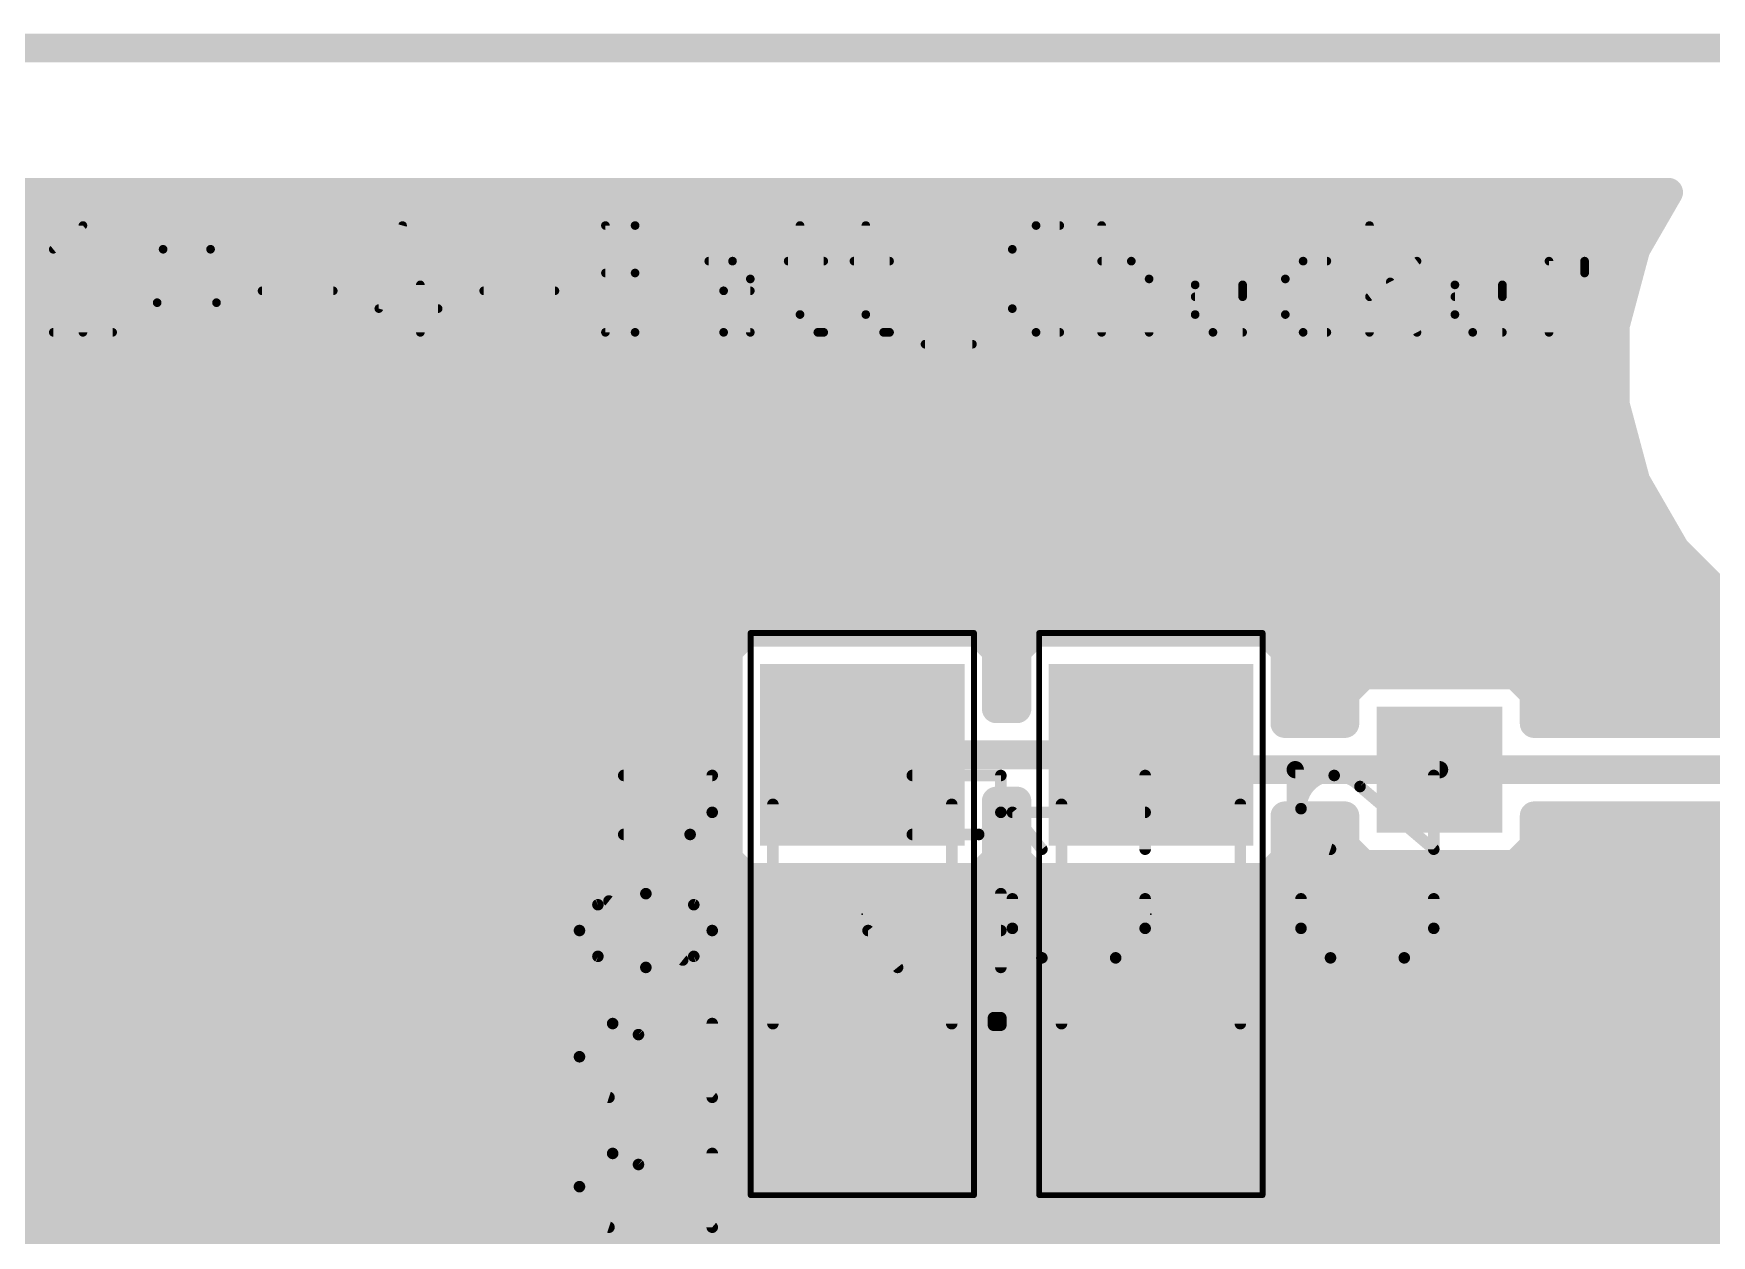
# Model space of a CAD drawing. Extents: x 0.8 to 2.76, y 1.74 to 3.8.
# Drawn here: x 1.363 to 1.944, y 3.339 to 3.755 of the extents above; entities that cross this region are included whole.
import ezdxf

# ---------------------------------------------------------------- set-up
doc = ezdxf.new("R2010")
doc.units = 0
for name, color, linetype in [('1', 14, 'CONTINUOUS'), ('16', 174, 'CONTINUOUS'), ('17', 94, 'CONTINUOUS'), ('20', 30, 'CONTINUOUS'), ('21', 250, 'CONTINUOUS'), ('23', 178, 'CONTINUOUS'), ('25', 250, 'CONTINUOUS'), ('27', 250, 'CONTINUOUS'), ('39', 14, 'CONTINUOUS'), ('51', 250, 'CONTINUOUS')]:
    doc.layers.add(name, color=color, linetype=linetype)

# ---------------------------------------------------------------- blocks, each defined once
blk = doc.blocks.new('RECT')
blk.add_solid([(-0.5, -0.5), (0.5, -0.5), (-0.5, 0.5), (0.5, 0.5)])
blk = doc.blocks.new('SQUAREP')
blk.add_solid([(-0.5, -0.5), (0.5, -0.5), (-0.5, 0.5), (0.5, 0.5)])

msp = doc.modelspace()

# ---------------------------------------------------------------- linework, layer by layer
at = {"layer": '1', "const_width": 0.01}
for points in [[(1.008399, 3.7), (1.929358, 3.7)], [(1.929358, 3.7), (1.917997, 3.680321)], [(1.013657, 3.69), (1.923585, 3.69)], [(1.015421, 3.68), (1.917911, 3.68)], [(1.917997, 3.680321), (1.910906, 3.653857)], [(1.017184, 3.67), (1.915231, 3.67)], [(1.018947, 3.66), (1.912552, 3.66)], [(1.910906, 3.653857), (1.910906, 3.626458)], [(1.020711, 3.65), (1.910906, 3.65)], [(1.018947, 3.64), (1.910906, 3.64)], [(1.017184, 3.63), (1.910906, 3.63)], [(1.910906, 3.626458), (1.917997, 3.599994)], [(1.015421, 3.62), (1.912636, 3.62)], [(1.013657, 3.61), (1.915315, 3.61)], [(1.008399, 3.6), (1.917995, 3.6)], [(1.917997, 3.599994), (1.931696, 3.576266)], [(1.002626, 3.59), (1.923766, 3.59)], [(0.996852, 3.58), (1.92954, 3.58)], [(1.931696, 3.576266), (1.951069, 3.556893)], [(0.989599, 3.57), (1.937962, 3.57)], [(0.977681, 3.56), (1.947962, 3.56)], [(0.965764, 3.55), (1.963008, 3.55)], [(1.61001, 3.547614), (1.603567, 3.541171)], [(1.689989, 3.547614), (1.61001, 3.547614)], [(1.696433, 3.541171), (1.689989, 3.547614)], [(1.71001, 3.547614), (1.703567, 3.541171)], [(1.789989, 3.547614), (1.71001, 3.547614)], [(1.796433, 3.541171), (1.789989, 3.547614)], [(0.94535, 3.54), (1.603567, 3.54)], [(1.603567, 3.541171), (1.603567, 3.469066)], [(1.696433, 3.521118), (1.696433, 3.541171)], [(1.696433, 3.54), (1.703567, 3.54)], [(1.703567, 3.541171), (1.703567, 3.521118)], [(1.796433, 3.516), (1.796433, 3.541171)], [(1.796433, 3.54), (1.986715, 3.54)], [(1.179178, 3.53), (1.603567, 3.53)], [(1.696433, 3.53), (1.703567, 3.53)], [(1.796433, 3.53), (1.820822, 3.53)], [(1.823633, 3.532811), (1.817189, 3.526367)], [(1.876367, 3.532811), (1.823633, 3.532811)], [(1.882811, 3.526367), (1.876367, 3.532811)], [(1.879178, 3.53), (2.629861, 3.53)], [(1.817189, 3.526367), (1.817189, 3.516)], [(1.882811, 3.516), (1.882811, 3.526367)], [(1.182811, 3.52), (1.603567, 3.52)], [(1.703567, 3.521118), (1.696433, 3.521118)], [(1.796433, 3.52), (1.817189, 3.52)], [(1.882811, 3.52), (2.419847, 3.52)], [(1.817189, 3.516), (1.796433, 3.516)], [(2.14836, 3.516), (1.882811, 3.516)], [(1.182811, 3.51), (1.603567, 3.51)], [(1.65, 3.505118), (1.75, 3.505118)], [(1.75, 3.505118), (1.755118, 3.5)], [(1.182811, 3.5), (1.603567, 3.5)], [(1.755118, 3.5), (1.85, 3.5)], [(2.141732, 3.5), (1.85, 3.5)], [(1.182811, 3.49), (1.603567, 3.49)], [(1.696433, 3.469066), (1.696433, 3.489118)], [(1.696433, 3.489118), (1.703567, 3.489118)], [(1.703567, 3.489118), (1.703567, 3.469066)], [(1.796433, 3.469066), (1.796433, 3.484)], [(1.796433, 3.484), (1.817189, 3.484)], [(1.817189, 3.484), (1.817189, 3.473633)], [(1.882811, 3.473633), (1.882811, 3.484)], [(1.882811, 3.484), (2.135105, 3.484)], [(1.182811, 3.48), (1.603567, 3.48)], [(1.696433, 3.48), (1.703567, 3.48)], [(1.796433, 3.48), (1.817189, 3.48)], [(1.882811, 3.48), (2.139105, 3.48)], [(1.817189, 3.473633), (1.823633, 3.467189)], [(1.876367, 3.467189), (1.882811, 3.473633)], [(1.179178, 3.47), (1.603567, 3.47)], [(1.603567, 3.469066), (1.61001, 3.462622)], [(1.689989, 3.462622), (1.696433, 3.469066)], [(1.696433, 3.47), (1.703567, 3.47)], [(1.703567, 3.469066), (1.71001, 3.462622)], [(1.789989, 3.462622), (1.796433, 3.469066)], [(1.796433, 3.47), (1.820821, 3.47)], [(1.823633, 3.467189), (1.876367, 3.467189)], [(1.879178, 3.47), (2.147661, 3.47)], [(1.003333, 3.46), (2.147661, 3.46)], [(1.61001, 3.462622), (1.689989, 3.462622)], [(1.71001, 3.462622), (1.789989, 3.462622)], [(1.016666, 3.45), (2.147661, 3.45)], [(1.030711, 3.44), (2.147661, 3.44)], [(1.179178, 3.43), (2.147661, 3.43)], [(1.182811, 3.42), (2.147661, 3.42)], [(1.182811, 3.41), (2.147661, 3.41)], [(1.182811, 3.4), (2.147661, 3.4)], [(1.182811, 3.39), (2.153499, 3.39)], [(1.182811, 3.38), (2.342538, 3.38)], [(1.179178, 3.37), (2.347554, 3.37)], [(1.05, 3.36), (2.353328, 3.36)], [(1.05, 3.35), (2.360718, 3.35)], [(1.05, 3.34), (2.370718, 3.34)]]:
    msp.add_lwpolyline(points, dxfattribs=at)
at = {"layer": '1', "const_width": 0.005}
for points in [[(1.931523, 3.69875, 1), (1.927193, 3.70125)], [(1.929358, 3.6975, 1), (1.929358, 3.7025)], [(1.923585, 3.6875, 1), (1.923585, 3.6925)], [(1.915832, 3.681571, 1), (1.920162, 3.679071)], [(1.920411, 3.679674, 1), (1.915582, 3.680968)], [(1.917911, 3.6775, 1), (1.917911, 3.6825)], [(1.915231, 3.6675, 1), (1.915231, 3.6725)], [(1.912552, 3.6575, 1), (1.912552, 3.6625)], [(1.913406, 3.653857, 1), (1.908406, 3.653857)], [(1.908491, 3.654504, 1), (1.91332, 3.653209)], [(1.910906, 3.6475, 1), (1.910906, 3.6525)], [(1.910906, 3.6375, 1), (1.910906, 3.6425)], [(1.910906, 3.6275, 1), (1.910906, 3.6325)], [(1.91332, 3.627105, 1), (1.908491, 3.625811)], [(1.908406, 3.626458, 1), (1.913406, 3.626458)], [(1.912636, 3.6175, 1), (1.912636, 3.6225)], [(1.915315, 3.6075, 1), (1.915315, 3.6125)], [(1.920162, 3.601244, 1), (1.915832, 3.598744)], [(1.917995, 3.5975, 1), (1.917995, 3.6025)], [(1.915582, 3.599347, 1), (1.920411, 3.600641)], [(1.923766, 3.5875, 1), (1.923766, 3.5925)], [(1.933464, 3.578034, 1), (1.929928, 3.574498)], [(1.92954, 3.5775, 1), (1.92954, 3.5825)], [(1.929531, 3.575016, 1), (1.933861, 3.577516)], [(1.937962, 3.5675, 1), (1.937962, 3.5725)], [(1.61001, 3.550114, 1), (1.61001, 3.545114)], [(1.611778, 3.545846, 1), (1.608243, 3.549382)], [(1.691757, 3.549382, 1), (1.688222, 3.545846)], [(1.689989, 3.545114, 1), (1.689989, 3.550114)], [(1.71001, 3.550114, 1), (1.71001, 3.545114)], [(1.711778, 3.545846, 1), (1.708243, 3.549382)], [(1.791757, 3.549382, 1), (1.788222, 3.545846)], [(1.789989, 3.545114, 1), (1.789989, 3.550114)], [(1.606067, 3.541171, 1), (1.601067, 3.541171)], [(1.601799, 3.542938, 1), (1.605335, 3.539403)], [(1.603567, 3.5375, 1), (1.603567, 3.5425)], [(1.698933, 3.541171, 1), (1.693933, 3.541171)], [(1.696433, 3.5425, 1), (1.696433, 3.5375)], [(1.694665, 3.539403, 1), (1.698201, 3.542938)], [(1.706067, 3.541171, 1), (1.701067, 3.541171)], [(1.701799, 3.542938, 1), (1.705335, 3.539403)], [(1.703567, 3.5375, 1), (1.703567, 3.5425)], [(1.798933, 3.541171, 1), (1.793933, 3.541171)], [(1.796433, 3.5425, 1), (1.796433, 3.5375)], [(1.794665, 3.539403, 1), (1.798201, 3.542938)], [(1.603567, 3.5275, 1), (1.603567, 3.5325)], [(1.696433, 3.5325, 1), (1.696433, 3.5275)], [(1.703567, 3.5275, 1), (1.703567, 3.5325)], [(1.796433, 3.5325, 1), (1.796433, 3.5275)], [(1.820822, 3.5275, 1), (1.820822, 3.5325)], [(1.823633, 3.535311, 1), (1.823633, 3.530311)], [(1.8254, 3.531043, 1), (1.821865, 3.534579)], [(1.878135, 3.534579, 1), (1.8746, 3.531043)], [(1.876367, 3.530311, 1), (1.876367, 3.535311)], [(1.879178, 3.5325, 1), (1.879178, 3.5275)], [(1.819689, 3.526367, 1), (1.814689, 3.526367)], [(1.815421, 3.528135, 1), (1.818957, 3.5246)], [(1.885311, 3.526367, 1), (1.880311, 3.526367)], [(1.881043, 3.5246, 1), (1.884579, 3.528135)], [(1.603567, 3.5175, 1), (1.603567, 3.5225)], [(1.696433, 3.523618, 1), (1.696433, 3.518618)], [(1.693933, 3.521118, 1), (1.698933, 3.521118)], [(1.701067, 3.521118, 1), (1.706067, 3.521118)], [(1.703567, 3.518618, 1), (1.703567, 3.523618)], [(1.796433, 3.5225, 1), (1.796433, 3.5175)], [(1.817189, 3.5175, 1), (1.817189, 3.5225)], [(1.882811, 3.5225, 1), (1.882811, 3.5175)], [(1.796433, 3.5185, 1), (1.796433, 3.5135)], [(1.793933, 3.516, 1), (1.798933, 3.516)], [(1.814689, 3.516, 1), (1.819689, 3.516)], [(1.817189, 3.5135, 1), (1.817189, 3.5185)], [(1.882811, 3.5185, 1), (1.882811, 3.5135)], [(1.880311, 3.516, 1), (1.885311, 3.516)], [(1.603567, 3.5075, 1), (1.603567, 3.5125)], [(1.65, 3.507618, 1), (1.65, 3.502618)], [(1.751768, 3.506886, 1), (1.748232, 3.50335)], [(1.75, 3.502618, 1), (1.75, 3.507618)], [(1.603567, 3.4975, 1), (1.603567, 3.5025)], [(1.755118, 3.5025, 1), (1.755118, 3.4975)], [(1.75335, 3.498232, 1), (1.756886, 3.501768)], [(1.85, 3.5025, 1), (1.85, 3.4975)], [(1.85, 3.4975, 1), (1.85, 3.5025)], [(1.603567, 3.4875, 1), (1.603567, 3.4925)], [(1.698933, 3.489118, 1), (1.693933, 3.489118)], [(1.696433, 3.491618, 1), (1.696433, 3.486618)], [(1.706067, 3.489118, 1), (1.701067, 3.489118)], [(1.703567, 3.486618, 1), (1.703567, 3.491618)], [(1.798933, 3.484, 1), (1.793933, 3.484)], [(1.796433, 3.4865, 1), (1.796433, 3.4815)], [(1.819689, 3.484, 1), (1.814689, 3.484)], [(1.817189, 3.4815, 1), (1.817189, 3.4865)], [(1.885311, 3.484, 1), (1.880311, 3.484)], [(1.882811, 3.4865, 1), (1.882811, 3.4815)], [(1.603567, 3.4775, 1), (1.603567, 3.4825)], [(1.696433, 3.4825, 1), (1.696433, 3.4775)], [(1.703567, 3.4775, 1), (1.703567, 3.4825)], [(1.796433, 3.4825, 1), (1.796433, 3.4775)], [(1.817189, 3.4775, 1), (1.817189, 3.4825)], [(1.882811, 3.4825, 1), (1.882811, 3.4775)], [(1.818957, 3.4754, 1), (1.815421, 3.471865)], [(1.884579, 3.471865, 1), (1.881043, 3.4754)], [(1.605335, 3.470833, 1), (1.601799, 3.467298)], [(1.601067, 3.469066, 1), (1.606067, 3.469066)], [(1.603567, 3.4675, 1), (1.603567, 3.4725)], [(1.696433, 3.4725, 1), (1.696433, 3.4675)], [(1.693933, 3.469066, 1), (1.698933, 3.469066)], [(1.698201, 3.467298, 1), (1.694665, 3.470833)], [(1.705335, 3.470833, 1), (1.701799, 3.467298)], [(1.701067, 3.469066, 1), (1.706067, 3.469066)], [(1.703567, 3.4675, 1), (1.703567, 3.4725)], [(1.796433, 3.4725, 1), (1.796433, 3.4675)], [(1.793933, 3.469066, 1), (1.798933, 3.469066)], [(1.798201, 3.467298, 1), (1.794665, 3.470833)], [(1.814689, 3.473633, 1), (1.819689, 3.473633)], [(1.820821, 3.4675, 1), (1.820821, 3.4725)], [(1.823633, 3.469689, 1), (1.823633, 3.464689)], [(1.821865, 3.465421, 1), (1.8254, 3.468957)], [(1.8746, 3.468957, 1), (1.878135, 3.465421)], [(1.876367, 3.464689, 1), (1.876367, 3.469689)], [(1.879178, 3.4725, 1), (1.879178, 3.4675)], [(1.880311, 3.473633, 1), (1.885311, 3.473633)], [(1.61001, 3.465122, 1), (1.61001, 3.460122)], [(1.608243, 3.460854, 1), (1.611778, 3.46439)], [(1.688222, 3.46439, 1), (1.691757, 3.460854)], [(1.689989, 3.460122, 1), (1.689989, 3.465122)], [(1.71001, 3.465122, 1), (1.71001, 3.460122)], [(1.708243, 3.460854, 1), (1.711778, 3.46439)], [(1.788222, 3.46439, 1), (1.791757, 3.460854)], [(1.789989, 3.460122, 1), (1.789989, 3.465122)]]:
    msp.add_lwpolyline(points, format="xyb", dxfattribs=at)
at = {"layer": '16', "const_width": 0.006}
for points in [[(1.85, 3.5), (1.8, 3.5)], [(1.8, 3.5), (1.8, 2.35)]]:
    msp.add_lwpolyline(points, dxfattribs=at)
at = {"layer": '16', "const_width": 0.003}
for points in [[(1.8, 3.5015, 1), (1.8, 3.4985)], [(1.8015, 3.5, 1), (1.7985, 3.5)], [(1.85, 3.4985, 1), (1.85, 3.5015)]]:
    msp.add_lwpolyline(points, format="xyb", dxfattribs=at)
at = {"layer": '20', "const_width": 0.01}
msp.add_lwpolyline([(2.75, 3.75), (0.8, 3.75)], dxfattribs=at)
at = {"layer": '21', "const_width": 0.003}
for points in [[(1.369675, 3.680278), (1.379952, 3.6885)], [(1.379952, 3.6885), (1.379952, 3.6515)], [(1.490696, 3.6885), (1.482474, 3.659722)], [(1.560991, 3.6515), (1.560991, 3.6885)], [(1.560991, 3.6885), (1.571268, 3.6885)], [(1.628414, 3.6885), (1.628414, 3.657667)], [(1.651214, 3.6885), (1.651214, 3.657667)], [(1.710194, 3.6885), (1.718416, 3.6885)], [(1.732928, 3.6515), (1.732928, 3.6885)], [(1.825741, 3.6515), (1.825741, 3.6885)], [(1.701972, 3.659722), (1.701972, 3.680278)], [(1.605027, 3.676167), (1.596805, 3.676167)], [(1.624303, 3.676167), (1.636636, 3.676167)], [(1.647103, 3.676167), (1.659436, 3.676167)], [(1.732928, 3.676167), (1.743206, 3.676167)], [(1.802735, 3.676167), (1.810957, 3.676167)], [(1.842186, 3.676167), (1.825741, 3.663833)], [(1.88793, 3.6515), (1.88793, 3.676167)], [(1.88793, 3.676167), (1.900264, 3.676167)], [(1.900264, 3.676167), (1.900264, 3.672055)], [(1.496863, 3.667944), (1.496863, 3.6515)], [(1.560991, 3.672055), (1.571268, 3.672055)], [(1.611194, 3.6515), (1.611194, 3.67)], [(1.749373, 3.67), (1.749373, 3.6515)], [(1.765328, 3.657667), (1.765328, 3.667944)], [(1.781773, 3.667944), (1.781773, 3.663833)], [(1.796569, 3.657667), (1.796569, 3.67)], [(1.842186, 3.6515), (1.832936, 3.668972)], [(1.855328, 3.657667), (1.855328, 3.667944)], [(1.871772, 3.667944), (1.871772, 3.663833)], [(1.442019, 3.665889), (1.466685, 3.665889)], [(1.518819, 3.665889), (1.543485, 3.665889)], [(1.611194, 3.665889), (1.601944, 3.665889)], [(1.781773, 3.663833), (1.765328, 3.663833)], [(1.871772, 3.663833), (1.855328, 3.663833)], [(1.482474, 3.659722), (1.50303, 3.659722)], [(1.369675, 3.6515), (1.39023, 3.6515)], [(1.571268, 3.6515), (1.560991, 3.6515)], [(1.601944, 3.6515), (1.611194, 3.6515)], [(1.634581, 3.6515), (1.636636, 3.6515)], [(1.65738, 3.6515), (1.659436, 3.6515)], [(1.718416, 3.6515), (1.710194, 3.6515)], [(1.781773, 3.6515), (1.771495, 3.6515)], [(1.810957, 3.6515), (1.802735, 3.6515)], [(1.871772, 3.6515), (1.861494, 3.6515)], [(1.671729, 3.647389), (1.688173, 3.647389)]]:
    msp.add_lwpolyline(points, dxfattribs=at)
at = {"layer": '21'}
for points, const_width in [([(1.380702, 3.6885, 1), (1.379202, 3.6885)], 0.0015), ([(1.380421, 3.687914, 1), (1.379484, 3.689086)], 0.0015), ([(1.424174, 3.680278, 1), (1.40773, 3.680278)], 0.003), ([(1.491418, 3.688294, 1), (1.489975, 3.688706)], 0.0015), ([(1.561741, 3.6885, 1), (1.560241, 3.6885)], 0.0015), ([(1.560991, 3.68925, 1), (1.560991, 3.68775)], 0.0015), ([(1.571268, 3.672055, 1), (1.571268, 3.6885)], 0.003), ([(1.571268, 3.68925, 1), (1.571268, 3.68775)], 0.0015), ([(1.571268, 3.68775, 1), (1.571268, 3.68925)], 0.0015), ([(1.629164, 3.6885, 1), (1.627664, 3.6885)], 0.0015), ([(1.651964, 3.6885, 1), (1.650464, 3.6885)], 0.0015), ([(1.710194, 3.6885, 0.414209), (1.701972, 3.680278)], 0.003), ([(1.710194, 3.68925, 1), (1.710194, 3.68775)], 0.0015), ([(1.710194, 3.68775, 1), (1.710194, 3.68925)], 0.0015), ([(1.718416, 3.68775, 1), (1.718416, 3.68925)], 0.0015), ([(1.733678, 3.6885, 1), (1.732178, 3.6885)], 0.0015), ([(1.826491, 3.6885, 1), (1.824991, 3.6885)], 0.0015), ([(1.369206, 3.680863, 1), (1.370143, 3.679692)], 0.0015), ([(1.40773, 3.680278, 1), (1.424174, 3.680278)], 0.003), ([(1.40848, 3.680278, 1), (1.40698, 3.680278)], 0.0015), ([(1.40698, 3.680278, 1), (1.40848, 3.680278)], 0.0015), ([(1.424924, 3.680278, 1), (1.423424, 3.680278)], 0.0015), ([(1.423424, 3.680278, 1), (1.424924, 3.680278)], 0.0015), ([(1.702722, 3.680278, 1), (1.701222, 3.680278)], 0.0015), ([(1.701222, 3.680278, 1), (1.702722, 3.680278)], 0.0015), ([(1.596805, 3.676917, 1), (1.596805, 3.675417)], 0.0015), ([(1.611194, 3.67, 0.414214), (1.605027, 3.676167)], 0.003), ([(1.605027, 3.676917, 1), (1.605027, 3.675417)], 0.0015), ([(1.605027, 3.675417, 1), (1.605027, 3.676917)], 0.0015), ([(1.624303, 3.676917, 1), (1.624303, 3.675417)], 0.0015), ([(1.636636, 3.675417, 1), (1.636636, 3.676917)], 0.0015), ([(1.647103, 3.676917, 1), (1.647103, 3.675417)], 0.0015), ([(1.659436, 3.675417, 1), (1.659436, 3.676917)], 0.0015), ([(1.732928, 3.676917, 1), (1.732928, 3.675417)], 0.0015), ([(1.749373, 3.67, 0.414208), (1.743206, 3.676167)], 0.003), ([(1.743206, 3.676917, 1), (1.743206, 3.675417)], 0.0015), ([(1.743206, 3.675417, 1), (1.743206, 3.676917)], 0.0015), ([(1.781773, 3.667944, 1), (1.765328, 3.667944)], 0.003), ([(1.802735, 3.676167, 0.414214), (1.796569, 3.67)], 0.003), ([(1.802735, 3.676917, 1), (1.802735, 3.675417)], 0.0015), ([(1.802735, 3.675417, 1), (1.802735, 3.676917)], 0.0015), ([(1.810957, 3.675417, 1), (1.810957, 3.676917)], 0.0015), ([(1.842636, 3.675567, 1), (1.841736, 3.676767)], 0.0015), ([(1.871772, 3.667944, 1), (1.855328, 3.667944)], 0.003), ([(1.88868, 3.676167, 1), (1.88718, 3.676167)], 0.0015), ([(1.88793, 3.676917, 1), (1.88793, 3.675417)], 0.0015), ([(1.901014, 3.676167, 1), (1.899514, 3.676167)], 0.0015), ([(1.900264, 3.675417, 1), (1.900264, 3.676917)], 0.0015), ([(1.42623, 3.661778, 1), (1.405674, 3.661778)], 0.003), ([(1.497613, 3.667944, 1), (1.496113, 3.667944)], 0.0015), ([(1.560991, 3.672805, 1), (1.560991, 3.671305)], 0.0015), ([(1.571268, 3.6515, 1), (1.571268, 3.672055)], 0.003), ([(1.571268, 3.672805, 1), (1.571268, 3.671305)], 0.0015), ([(1.571268, 3.672805, 1), (1.571268, 3.671305)], 0.0015), ([(1.571268, 3.671305, 1), (1.571268, 3.672805)], 0.0015), ([(1.611944, 3.67, 1), (1.610444, 3.67)], 0.0015), ([(1.610444, 3.67, 1), (1.611944, 3.67)], 0.0015), ([(1.750123, 3.67, 1), (1.748623, 3.67)], 0.0015), ([(1.748623, 3.67, 1), (1.750123, 3.67)], 0.0015), ([(1.766078, 3.667944, 1), (1.764578, 3.667944)], 0.0015), ([(1.764578, 3.667944, 1), (1.766078, 3.667944)], 0.0015), ([(1.782523, 3.667944, 1), (1.781023, 3.667944)], 0.0015), ([(1.781023, 3.667944, 1), (1.782523, 3.667944)], 0.0015), ([(1.797319, 3.67, 1), (1.795819, 3.67)], 0.0015), ([(1.795819, 3.67, 1), (1.797319, 3.67)], 0.0015), ([(1.833598, 3.669323, 1), (1.832273, 3.668621)], 0.0015), ([(1.856078, 3.667944, 1), (1.854578, 3.667944)], 0.0015), ([(1.854578, 3.667944, 1), (1.856078, 3.667944)], 0.0015), ([(1.872522, 3.667944, 1), (1.871022, 3.667944)], 0.0015), ([(1.871022, 3.667944, 1), (1.872522, 3.667944)], 0.0015), ([(1.899514, 3.672055, 1), (1.901014, 3.672055)], 0.0015), ([(1.405674, 3.661778, 1), (1.42623, 3.661778)], 0.003), ([(1.406424, 3.661778, 1), (1.404924, 3.661778)], 0.0015), ([(1.42698, 3.661778, 1), (1.42548, 3.661778)], 0.0015), ([(1.442019, 3.666639, 1), (1.442019, 3.665139)], 0.0015), ([(1.466685, 3.665139, 1), (1.466685, 3.666639)], 0.0015), ([(1.518819, 3.666639, 1), (1.518819, 3.665139)], 0.0015), ([(1.543485, 3.665139, 1), (1.543485, 3.666639)], 0.0015), ([(1.601944, 3.665889, 1), (1.601944, 3.6515)], 0.003), ([(1.601944, 3.666639, 1), (1.601944, 3.665139)], 0.0015), ([(1.601944, 3.665139, 1), (1.601944, 3.666639)], 0.0015), ([(1.611194, 3.665139, 1), (1.611194, 3.666639)], 0.0015), ([(1.765328, 3.664583, 1), (1.765328, 3.663083)], 0.0015), ([(1.781023, 3.663833, 1), (1.782523, 3.663833)], 0.0015), ([(1.781773, 3.663083, 1), (1.781773, 3.664583)], 0.0015), ([(1.825291, 3.664433, 1), (1.826191, 3.663233)], 0.0015), ([(1.855328, 3.664583, 1), (1.855328, 3.663083)], 0.0015), ([(1.871022, 3.663833, 1), (1.872522, 3.663833)], 0.0015), ([(1.871772, 3.663083, 1), (1.871772, 3.664583)], 0.0015), ([(1.404924, 3.661778, 1), (1.406424, 3.661778)], 0.0015), ([(1.42548, 3.661778, 1), (1.42698, 3.661778)], 0.0015), ([(1.482474, 3.660472, 1), (1.482474, 3.658972)], 0.0015), ([(1.481753, 3.659928, 1), (1.483195, 3.659516)], 0.0015), ([(1.50303, 3.658972, 1), (1.50303, 3.660472)], 0.0015), ([(1.628414, 3.657667, 0.414214), (1.634581, 3.6515)], 0.003), ([(1.629164, 3.657667, 1), (1.627664, 3.657667)], 0.0015), ([(1.627664, 3.657667, 1), (1.629164, 3.657667)], 0.0015), ([(1.651214, 3.657667, 0.414214), (1.65738, 3.6515)], 0.003), ([(1.651964, 3.657667, 1), (1.650464, 3.657667)], 0.0015), ([(1.650464, 3.657667, 1), (1.651964, 3.657667)], 0.0015), ([(1.701972, 3.659722, 0.414214), (1.710194, 3.6515)], 0.003), ([(1.702722, 3.659722, 1), (1.701222, 3.659722)], 0.0015), ([(1.701222, 3.659722, 1), (1.702722, 3.659722)], 0.0015), ([(1.765328, 3.657667, 0.414214), (1.771495, 3.6515)], 0.003), ([(1.766078, 3.657667, 1), (1.764578, 3.657667)], 0.0015), ([(1.764578, 3.657667, 1), (1.766078, 3.657667)], 0.0015), ([(1.796569, 3.657667, 0.414214), (1.802735, 3.6515)], 0.003), ([(1.797319, 3.657667, 1), (1.795819, 3.657667)], 0.0015), ([(1.795819, 3.657667, 1), (1.797319, 3.657667)], 0.0015), ([(1.855328, 3.657667, 0.414214), (1.861494, 3.6515)], 0.003), ([(1.856078, 3.657667, 1), (1.854578, 3.657667)], 0.0015), ([(1.854578, 3.657667, 1), (1.856078, 3.657667)], 0.0015), ([(1.369675, 3.65225, 1), (1.369675, 3.65075)], 0.0015), ([(1.379202, 3.6515, 1), (1.380702, 3.6515)], 0.0015), ([(1.39023, 3.65075, 1), (1.39023, 3.65225)], 0.0015), ([(1.496113, 3.6515, 1), (1.497613, 3.6515)], 0.0015), ([(1.560991, 3.65225, 1), (1.560991, 3.65075)], 0.0015), ([(1.560241, 3.6515, 1), (1.561741, 3.6515)], 0.0015), ([(1.571268, 3.65225, 1), (1.571268, 3.65075)], 0.0015), ([(1.571268, 3.65075, 1), (1.571268, 3.65225)], 0.0015), ([(1.601944, 3.65225, 1), (1.601944, 3.65075)], 0.0015), ([(1.601944, 3.65075, 1), (1.601944, 3.65225)], 0.0015), ([(1.610444, 3.6515, 1), (1.611944, 3.6515)], 0.0015), ([(1.611194, 3.65075, 1), (1.611194, 3.65225)], 0.0015), ([(1.634581, 3.65225, 1), (1.634581, 3.65075)], 0.0015), ([(1.634581, 3.65075, 1), (1.634581, 3.65225)], 0.0015), ([(1.636636, 3.65075, 1), (1.636636, 3.65225)], 0.0015), ([(1.65738, 3.65225, 1), (1.65738, 3.65075)], 0.0015), ([(1.65738, 3.65075, 1), (1.65738, 3.65225)], 0.0015), ([(1.659436, 3.65075, 1), (1.659436, 3.65225)], 0.0015), ([(1.710194, 3.65225, 1), (1.710194, 3.65075)], 0.0015), ([(1.710194, 3.65075, 1), (1.710194, 3.65225)], 0.0015), ([(1.718416, 3.65075, 1), (1.718416, 3.65225)], 0.0015), ([(1.732178, 3.6515, 1), (1.733678, 3.6515)], 0.0015), ([(1.748623, 3.6515, 1), (1.750123, 3.6515)], 0.0015), ([(1.771495, 3.65225, 1), (1.771495, 3.65075)], 0.0015), ([(1.771495, 3.65075, 1), (1.771495, 3.65225)], 0.0015), ([(1.781773, 3.65075, 1), (1.781773, 3.65225)], 0.0015), ([(1.802735, 3.65225, 1), (1.802735, 3.65075)], 0.0015), ([(1.802735, 3.65075, 1), (1.802735, 3.65225)], 0.0015), ([(1.810957, 3.65075, 1), (1.810957, 3.65225)], 0.0015), ([(1.824991, 3.6515, 1), (1.826491, 3.6515)], 0.0015), ([(1.841523, 3.651149, 1), (1.842848, 3.651851)], 0.0015), ([(1.861494, 3.65225, 1), (1.861494, 3.65075)], 0.0015), ([(1.861494, 3.65075, 1), (1.861494, 3.65225)], 0.0015), ([(1.871772, 3.65075, 1), (1.871772, 3.65225)], 0.0015), ([(1.88718, 3.6515, 1), (1.88868, 3.6515)], 0.0015), ([(1.671729, 3.648139, 1), (1.671729, 3.646639)], 0.0015), ([(1.688173, 3.646639, 1), (1.688173, 3.648139)], 0.0015)]:
    msp.add_lwpolyline(points, format="xyb", dxfattribs=dict(at, const_width=const_width))
at = {"layer": '23'}
for p in [(1.65, 3.45), (1.75, 3.45)]:
    msp.add_point(p, dxfattribs=at)
at = {"layer": '25', "const_width": 0.004}
for points in [[(1.748, 3.472445), (1.748, 3.498)], [(1.848, 3.472445), (1.848, 3.498)], [(1.822445, 3.494167), (1.848, 3.472445)], [(1.712222, 3.472445), (1.702, 3.485222)], [(1.702, 3.485222), (1.748, 3.485222)], [(1.702, 3.445036), (1.702, 3.455258)], [(1.748, 3.455258), (1.748, 3.445036)], [(1.802, 3.445036), (1.802, 3.455258)], [(1.848, 3.455258), (1.848, 3.445036)], [(1.737778, 3.434814), (1.712222, 3.434814)], [(1.837778, 3.434814), (1.812222, 3.434814)]]:
    msp.add_lwpolyline(points, dxfattribs=at)
at = {"layer": '25'}
for points, const_width in [([(1.749, 3.498, 1), (1.747, 3.498)], 0.002), ([(1.8135, 3.498, 0.414214), (1.802, 3.4865)], 0.004), ([(1.822445, 3.494167, 0.205256), (1.8135, 3.498)], 0.004), ([(1.8135, 3.499, 1), (1.8135, 3.497)], 0.002), ([(1.8135, 3.497, 1), (1.8135, 3.499)], 0.002), ([(1.849, 3.498, 1), (1.847, 3.498)], 0.002), ([(1.823092, 3.494929, 1), (1.821797, 3.493405)], 0.002), ([(1.82172, 3.493477, 1), (1.823169, 3.494856)], 0.002), ([(1.802, 3.4865, 0.325186), (1.812222, 3.472445)], 0.004), ([(1.803, 3.4865, 1), (1.801, 3.4865)], 0.002), ([(1.702781, 3.485847, 1), (1.701219, 3.484597)], 0.002), ([(1.702, 3.486222, 1), (1.702, 3.484222)], 0.002), ([(1.748, 3.484222, 1), (1.748, 3.486222)], 0.002), ([(1.801, 3.4865, 1), (1.803, 3.4865)], 0.002), ([(1.711441, 3.47182, 1), (1.713003, 3.473069)], 0.002), ([(1.747, 3.472445, 1), (1.749, 3.472445)], 0.002), ([(1.811914, 3.471493, 1), (1.81253, 3.473396)], 0.002), ([(1.847, 3.472445, 1), (1.849, 3.472445)], 0.002), ([(1.847352, 3.471683, 1), (1.848648, 3.473206)], 0.002), ([(1.703, 3.455258, 1), (1.701, 3.455258)], 0.002), ([(1.749, 3.455258, 1), (1.747, 3.455258)], 0.002), ([(1.803, 3.455258, 1), (1.801, 3.455258)], 0.002), ([(1.849, 3.455258, 1), (1.847, 3.455258)], 0.002), ([(1.702, 3.445036, 0.414207), (1.712222, 3.434814)], 0.004), ([(1.703, 3.445036, 1), (1.701, 3.445036)], 0.002), ([(1.701, 3.445036, 1), (1.703, 3.445036)], 0.002), ([(1.737778, 3.434814, 0.414214), (1.748, 3.445036)], 0.004), ([(1.749, 3.445036, 1), (1.747, 3.445036)], 0.002), ([(1.747, 3.445036, 1), (1.749, 3.445036)], 0.002), ([(1.802, 3.445036, 0.414207), (1.812222, 3.434814)], 0.004), ([(1.803, 3.445036, 1), (1.801, 3.445036)], 0.002), ([(1.801, 3.445036, 1), (1.803, 3.445036)], 0.002), ([(1.837778, 3.434814, 0.414214), (1.848, 3.445036)], 0.004), ([(1.849, 3.445036, 1), (1.847, 3.445036)], 0.002), ([(1.847, 3.445036, 1), (1.849, 3.445036)], 0.002), ([(1.712222, 3.435814, 1), (1.712222, 3.433814)], 0.002), ([(1.712222, 3.433814, 1), (1.712222, 3.435814)], 0.002), ([(1.737778, 3.435814, 1), (1.737778, 3.433814)], 0.002), ([(1.737778, 3.433814, 1), (1.737778, 3.435814)], 0.002), ([(1.812222, 3.435814, 1), (1.812222, 3.433814)], 0.002), ([(1.812222, 3.433814, 1), (1.812222, 3.435814)], 0.002), ([(1.837778, 3.435814, 1), (1.837778, 3.433814)], 0.002), ([(1.837778, 3.433814, 1), (1.837778, 3.435814)], 0.002)]:
    msp.add_lwpolyline(points, format="xyb", dxfattribs=dict(at, const_width=const_width))
at = {"layer": '27', "const_width": 0.004}
for points in [[(1.598, 3.498), (1.567333, 3.498)], [(1.598, 3.485222), (1.598, 3.498)], [(1.698, 3.498), (1.667333, 3.498)], [(1.698, 3.485222), (1.698, 3.498)], [(1.567333, 3.477556), (1.590333, 3.477556)], [(1.667333, 3.477556), (1.690333, 3.477556)], [(1.587778, 3.434056), (1.562222, 3.4545)], [(1.698, 3.4315), (1.698, 3.457056)], [(1.662222, 3.4315), (1.652, 3.444278)], [(1.652, 3.444278), (1.698, 3.444278)], [(1.598, 3.3865), (1.598, 3.412056)], [(1.695445, 3.4115), (1.695445, 3.414056)], [(1.695445, 3.414056), (1.698, 3.414056)], [(1.698, 3.4115), (1.695445, 3.4115)], [(1.698, 3.414056), (1.698, 3.4115)], [(1.572445, 3.408222), (1.598, 3.3865)], [(1.598, 3.3415), (1.598, 3.367056)], [(1.572445, 3.363223), (1.598, 3.3415)]]:
    msp.add_lwpolyline(points, dxfattribs=at)
at = {"layer": '27'}
for points, const_width in [([(1.567333, 3.499, 1), (1.567333, 3.497)], 0.002), ([(1.599, 3.498, 1), (1.597, 3.498)], 0.002), ([(1.598, 3.497, 1), (1.598, 3.499)], 0.002), ([(1.667333, 3.499, 1), (1.667333, 3.497)], 0.002), ([(1.699, 3.498, 1), (1.697, 3.498)], 0.002), ([(1.698, 3.497, 1), (1.698, 3.499)], 0.002), ([(1.590333, 3.477556, 0.414214), (1.598, 3.485222)], 0.004), ([(1.599, 3.485222, 1), (1.597, 3.485222)], 0.002), ([(1.597, 3.485222, 1), (1.599, 3.485222)], 0.002), ([(1.690333, 3.477556, 0.414214), (1.698, 3.485222)], 0.004), ([(1.699, 3.485222, 1), (1.697, 3.485222)], 0.002), ([(1.697, 3.485222, 1), (1.699, 3.485222)], 0.002), ([(1.567333, 3.478556, 1), (1.567333, 3.476556)], 0.002), ([(1.590333, 3.478556, 1), (1.590333, 3.476556)], 0.002), ([(1.590333, 3.476556, 1), (1.590333, 3.478556)], 0.002), ([(1.667333, 3.478556, 1), (1.667333, 3.476556)], 0.002), ([(1.690333, 3.478556, 1), (1.690333, 3.476556)], 0.002), ([(1.690333, 3.476556, 1), (1.690333, 3.478556)], 0.002), ([(1.558389, 3.453222, 0.320469), (1.552, 3.444278)], 0.004), ([(1.575, 3.457056, 0.113886), (1.558389, 3.453222)], 0.004), ([(1.557951, 3.454121, 1), (1.558827, 3.452323)], 0.002), ([(1.558713, 3.452276, 1), (1.558065, 3.454168)], 0.002), ([(1.562847, 3.455281, 1), (1.561598, 3.453719)], 0.002), ([(1.591611, 3.453222, 0.113886), (1.575, 3.457056)], 0.004), ([(1.575, 3.458056, 1), (1.575, 3.456056)], 0.002), ([(1.575, 3.456056, 1), (1.575, 3.458056)], 0.002), ([(1.598, 3.444278, 0.320462), (1.591611, 3.453222)], 0.004), ([(1.591936, 3.454168, 1), (1.591287, 3.452276)], 0.002), ([(1.591173, 3.452323, 1), (1.592049, 3.454121)], 0.002), ([(1.699, 3.457056, 1), (1.697, 3.457056)], 0.002), ([(1.552, 3.444278, 0.320467), (1.558389, 3.435333)], 0.004), ([(1.553, 3.444278, 1), (1.551, 3.444278)], 0.002), ([(1.551, 3.444278, 1), (1.553, 3.444278)], 0.002), ([(1.591611, 3.435333, 0.320461), (1.598, 3.444278)], 0.004), ([(1.599, 3.444278, 1), (1.597, 3.444278)], 0.002), ([(1.597, 3.444278, 1), (1.599, 3.444278)], 0.002), ([(1.652781, 3.444903, 1), (1.651219, 3.443653)], 0.002), ([(1.652, 3.445278, 1), (1.652, 3.443278)], 0.002), ([(1.698, 3.443278, 1), (1.698, 3.445278)], 0.002), ([(1.558389, 3.435333, 0.113886), (1.575, 3.4315)], 0.004), ([(1.558827, 3.436232, 1), (1.557951, 3.434435)], 0.002), ([(1.558065, 3.434387, 1), (1.558713, 3.436279)], 0.002), ([(1.575, 3.4315, 0.113886), (1.591611, 3.435333)], 0.004), ([(1.591287, 3.436279, 1), (1.591936, 3.434387)], 0.002), ([(1.592049, 3.434435, 1), (1.591173, 3.436232)], 0.002), ([(1.575, 3.4325, 1), (1.575, 3.4305)], 0.002), ([(1.575, 3.4305, 1), (1.575, 3.4325)], 0.002), ([(1.587153, 3.433275, 1), (1.588403, 3.434836)], 0.002), ([(1.661441, 3.430875, 1), (1.663003, 3.432125)], 0.002), ([(1.697, 3.4315, 1), (1.699, 3.4315)], 0.002), ([(1.5635, 3.412056, 0.414214), (1.552, 3.400556)], 0.004), ([(1.572445, 3.408222, 0.205256), (1.5635, 3.412056)], 0.004), ([(1.5635, 3.413056, 1), (1.5635, 3.411056)], 0.002), ([(1.5635, 3.411056, 1), (1.5635, 3.413056)], 0.002), ([(1.599, 3.412056, 1), (1.597, 3.412056)], 0.002), ([(1.696445, 3.414056, 1), (1.694445, 3.414056)], 0.002), ([(1.695445, 3.415056, 1), (1.695445, 3.413056)], 0.002), ([(1.695445, 3.4125, 1), (1.695445, 3.4105)], 0.002), ([(1.699, 3.414056, 1), (1.697, 3.414056)], 0.002), ([(1.698, 3.413056, 1), (1.698, 3.415056)], 0.002), ([(1.698, 3.4105, 1), (1.698, 3.4125)], 0.002), ([(1.573092, 3.408984, 1), (1.571797, 3.407461)], 0.002), ([(1.57172, 3.407533, 1), (1.573169, 3.408912)], 0.002), ([(1.694445, 3.4115, 1), (1.696445, 3.4115)], 0.002), ([(1.697, 3.4115, 1), (1.699, 3.4115)], 0.002), ([(1.552, 3.400556, 0.325186), (1.562222, 3.3865)], 0.004), ([(1.553, 3.400556, 1), (1.551, 3.400556)], 0.002), ([(1.551, 3.400556, 1), (1.553, 3.400556)], 0.002), ([(1.561914, 3.385549, 1), (1.56253, 3.387452)], 0.002), ([(1.597, 3.3865, 1), (1.599, 3.3865)], 0.002), ([(1.597352, 3.385738, 1), (1.598648, 3.387262)], 0.002), ([(1.5635, 3.367056, 0.414214), (1.552, 3.355556)], 0.004), ([(1.572445, 3.363223, 0.205256), (1.5635, 3.367056)], 0.004), ([(1.5635, 3.368056, 1), (1.5635, 3.366056)], 0.002), ([(1.5635, 3.366056, 1), (1.5635, 3.368056)], 0.002), ([(1.599, 3.367056, 1), (1.597, 3.367056)], 0.002), ([(1.573092, 3.363985, 1), (1.571797, 3.362461)], 0.002), ([(1.57172, 3.362533, 1), (1.573169, 3.363912)], 0.002), ([(1.552, 3.355556, 0.325186), (1.562222, 3.3415)], 0.004), ([(1.553, 3.355556, 1), (1.551, 3.355556)], 0.002), ([(1.551, 3.355556, 1), (1.553, 3.355556)], 0.002), ([(1.561914, 3.340549, 1), (1.56253, 3.342452)], 0.002), ([(1.597352, 3.340738, 1), (1.598648, 3.342262)], 0.002), ([(1.597, 3.3415, 1), (1.599, 3.3415)], 0.002)]:
    msp.add_lwpolyline(points, format="xyb", dxfattribs=dict(at, const_width=const_width))
at = {"layer": '39', "const_width": 0.002}
for points in [[(1.611299, 3.352638), (1.611299, 3.547362)], [(1.611299, 3.547362), (1.688701, 3.547362)], [(1.688701, 3.547362), (1.688701, 3.352638)], [(1.711299, 3.352638), (1.711299, 3.547362)], [(1.711299, 3.547362), (1.788701, 3.547362)], [(1.788701, 3.547362), (1.788701, 3.352638)], [(1.688701, 3.352638), (1.611299, 3.352638)], [(1.788701, 3.352638), (1.711299, 3.352638)]]:
    msp.add_lwpolyline(points, dxfattribs=at)
at = {"layer": '39', "const_width": 0.001}
for points in [[(1.611799, 3.547362, 1), (1.610799, 3.547362)], [(1.611299, 3.547862, 1), (1.611299, 3.546862)], [(1.689201, 3.547362, 1), (1.688201, 3.547362)], [(1.688701, 3.546862, 1), (1.688701, 3.547862)], [(1.711799, 3.547362, 1), (1.710799, 3.547362)], [(1.711299, 3.547862, 1), (1.711299, 3.546862)], [(1.789201, 3.547362, 1), (1.788201, 3.547362)], [(1.788701, 3.546862, 1), (1.788701, 3.547862)], [(1.611299, 3.353138, 1), (1.611299, 3.352138)], [(1.610799, 3.352638, 1), (1.611799, 3.352638)], [(1.688201, 3.352638, 1), (1.689201, 3.352638)], [(1.688701, 3.352138, 1), (1.688701, 3.353138)], [(1.711299, 3.353138, 1), (1.711299, 3.352138)], [(1.710799, 3.352638, 1), (1.711799, 3.352638)], [(1.788201, 3.352638, 1), (1.789201, 3.352638)], [(1.788701, 3.352138, 1), (1.788701, 3.353138)]]:
    msp.add_lwpolyline(points, format="xyb", dxfattribs=at)
at = {"layer": '51', "const_width": 0.004}
for points in [[(1.619016, 3.487992), (1.619016, 3.412008)], [(1.680984, 3.487992), (1.680984, 3.412008)], [(1.719016, 3.487992), (1.719016, 3.412008)], [(1.780984, 3.487992), (1.780984, 3.412008)]]:
    msp.add_lwpolyline(points, dxfattribs=at)
at = {"layer": '51', "const_width": 0.002}
for points in [[(1.620016, 3.487992, 1), (1.618016, 3.487992)], [(1.681984, 3.487992, 1), (1.679984, 3.487992)], [(1.720016, 3.487992, 1), (1.718016, 3.487992)], [(1.781984, 3.487992, 1), (1.779984, 3.487992)], [(1.618016, 3.412008, 1), (1.620016, 3.412008)], [(1.679984, 3.412008, 1), (1.681984, 3.412008)], [(1.718016, 3.412008, 1), (1.720016, 3.412008)], [(1.779984, 3.412008, 1), (1.781984, 3.412008)]]:
    msp.add_lwpolyline(points, format="xyb", dxfattribs=at)

# ---------------------------------------------------------------- block references
at = {"layer": '1', "xscale": 0.062992, "yscale": 0.070866, "rotation": 270}
for p in [(1.65, 3.505118), (1.75, 3.505118), (1.65, 3.394882), (1.75, 3.394882)]:
    msp.add_blockref('RECT', p, dxfattribs=at)
at = {"layer": '17', "xscale": 0.043622, "yscale": 0.043622, "rotation": 180}
for p in [(1.85, 3.5), (1.85, 3.5), (1.85, 3.4), (1.85, 3.4)]:
    msp.add_blockref('SQUAREP', p, dxfattribs=at)
at = {"layer": '51', "xscale": 0.029531, "yscale": 0.066929, "rotation": 270}
for p in [(1.649965, 3.502234), (1.749965, 3.502234), (1.650035, 3.397766), (1.750035, 3.397766)]:
    msp.add_blockref('RECT', p, dxfattribs=at)

doc.saveas('drawing.dxf')
